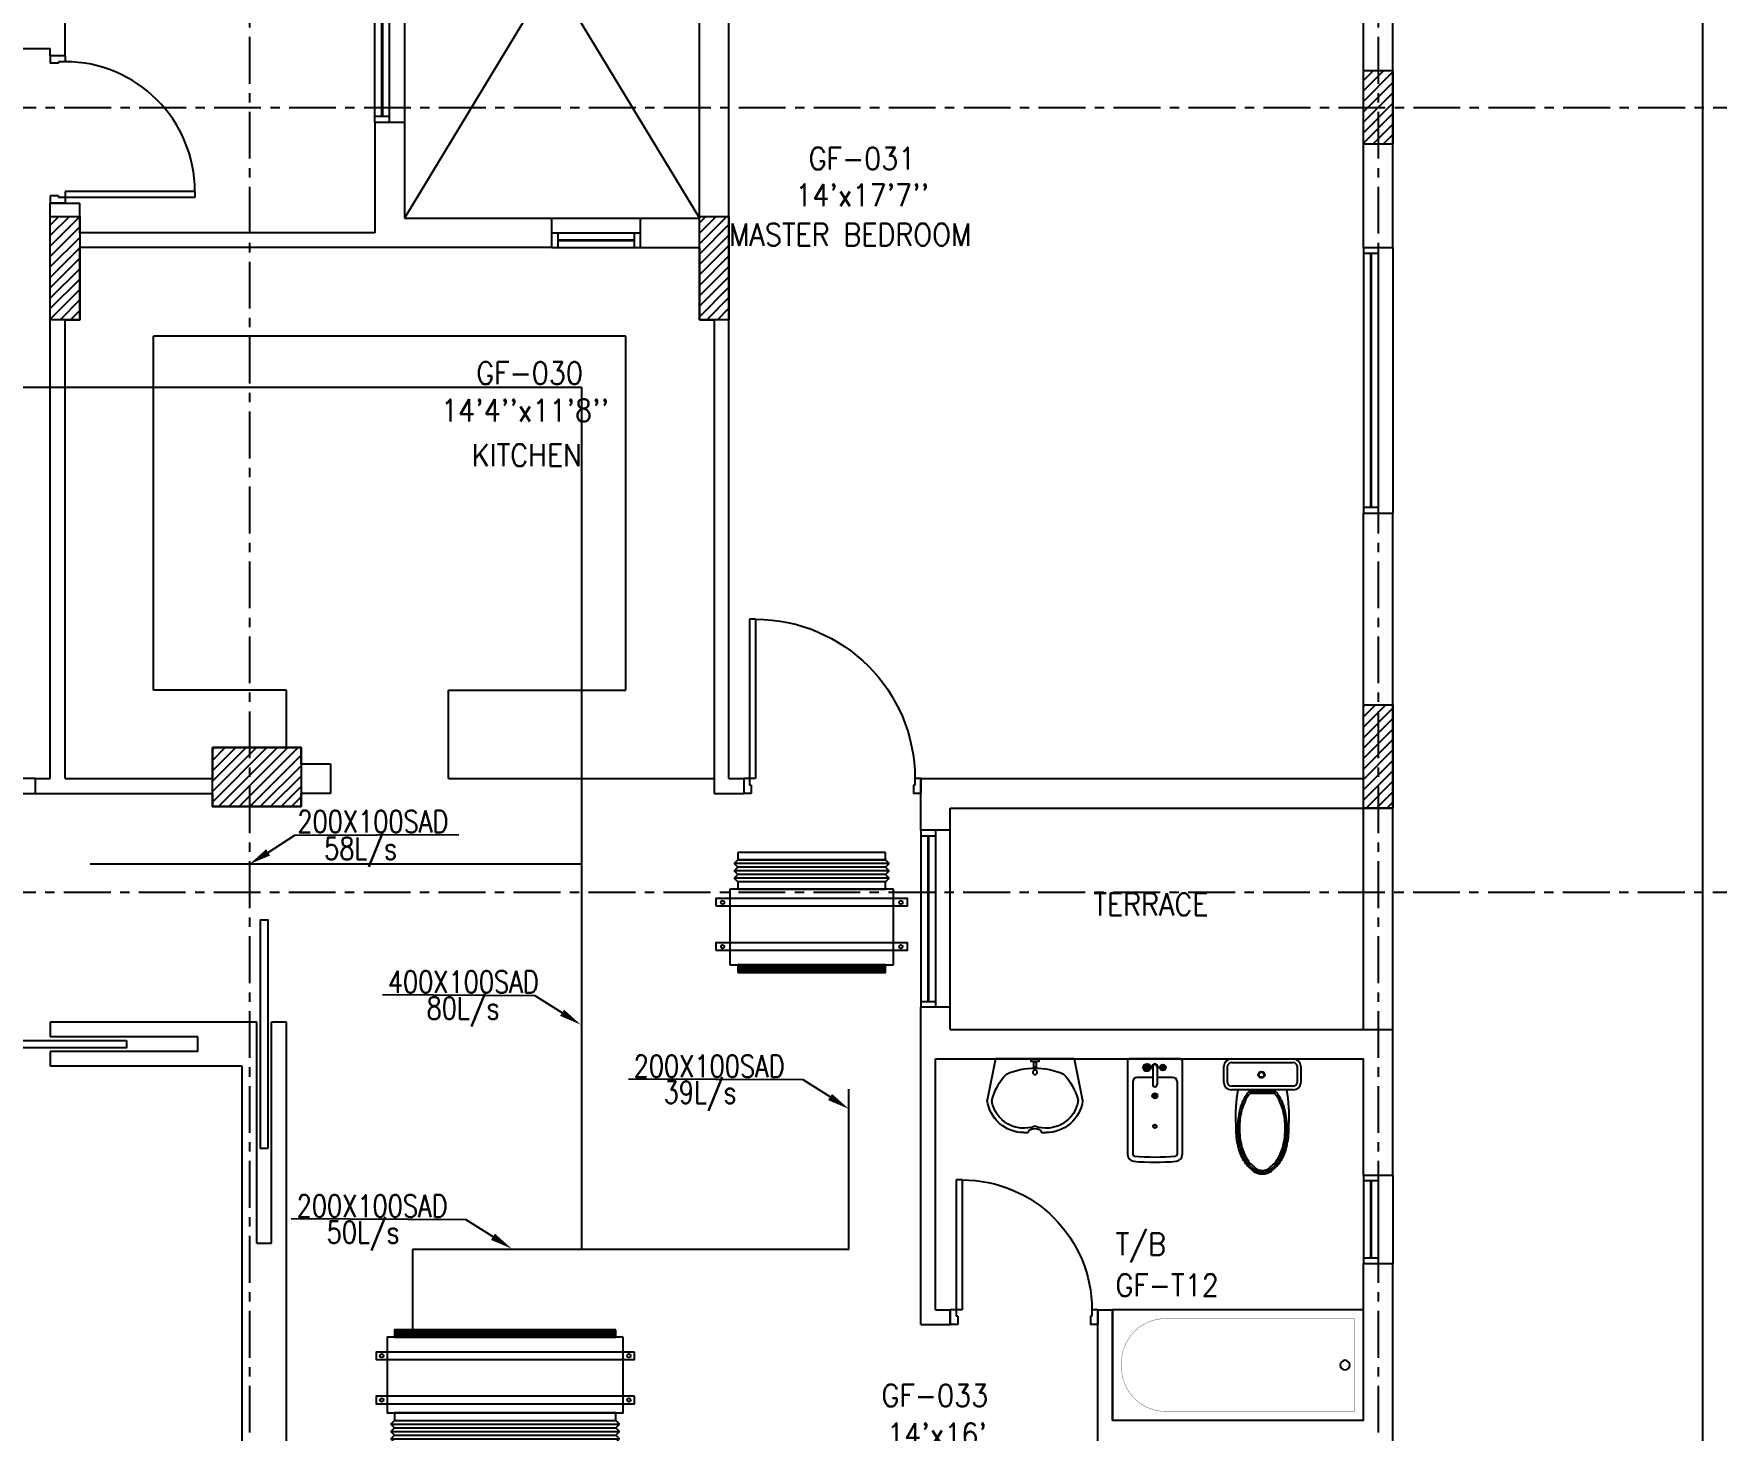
# Model space of a CAD drawing. Header units: millimetres. Extents: x -1288794 to 2153086, y -2701644 to -1335282.
# Drawn here: x 1269945 to 1281350, y -1504337 to -1494869 of the extents above; entities that cross this region are included whole.
import ezdxf

# ---------------------------------------------------------------- set-up
doc = ezdxf.new("R2010")
doc.units = ezdxf.units.MM
doc.header["$LTSCALE"] = 100
doc.linetypes.add('CENTER', pattern=[50.8, 31.75, -6.35, 6.35, -6.35])
doc.linetypes.add('DASHED2', pattern=[9.525, 6.35, -3.175])
for name, color, linetype in [('A-ANNO-TEXT', 8, 'Continuous'), ('A-AREA', 8, 'CENTER'), ('A-DOOR', 4, 'Continuous'), ('A-FLOR-OVHD', 4, 'DASHED2'), ('A-FLOR-PFIX', 8, 'Continuous'), ('A-FLOR-SPCL', 8, 'Continuous'), ('A-GLAZ', 5, 'Continuous'), ('A-GRID', 253, 'CENTER'), ('A-WALL-FULL', 8, 'Continuous'), ('AC-FAD', 6, 'Continuous'), ('AC-FAD TEXT', 6, 'Continuous'), ('FCU-AC', 160, 'Continuous'), ('S-COL- HACT.', 9, 'Continuous'), ('S-COL.', 8, 'Continuous')]:
    doc.layers.add(name, color=color, linetype=linetype)
doc.styles.add('ROMANS', font='romans.shx', dxfattribs={"width": 0.8})
doc.styles.add('SIMPLEX', font='simplex.shx', dxfattribs={"width": 0.8})
pattern_1 = [(45, (2375513.17, -1109556.65), (-35.355339, 35.355339), [])]

# ---------------------------------------------------------------- blocks, each defined once
blk = doc.blocks.new('W-180')
for p, q in [((1800, 100), (0, 100)), ((1800, 0), (0, 0)), ((40, 0), (40, 100)), ((1760, 100), (1760, 0))]:
    blk.add_line(p, q)
at = {"linetype": 'Continuous'}
for p, q in [((1760, 53), (40, 53)), ((1760, 47), (40, 47))]:
    blk.add_line(p, q, dxfattribs=at)
blk = doc.blocks.new('D-100-R1')
for p, q in [((-80, 980), (-80, 100)), ((-80, 980), (-40, 980)), ((-40, 980), (-40, 55)), ((-1000, 100), (-1000, 0)), ((-1000, 100), (-960, 100)), ((-960, 100), (-960, 55)), ((-960, 55), (-950, 55)), ((-950, 55), (-950, 0)), ((-80, 100), (0, 100)), ((-50, 55), (-50, 0)), ((-50, 55), (-40, 55)), ((-50, 0), (0, 0)), ((0, 100), (0, 0)), ((-1000, 0), (-950, 0))]:
    blk.add_line(p, q)
at = {"linetype": 'Continuous'}
blk.add_arc((-80, 100), 880, 90, 180, dxfattribs=at)
blk = doc.blocks.new('LAV-4')
for p, q in [((-266, 0), (-322, -283)), ((-266, 0), (268, 0)), ((268, 0), (324, -280)), ((-48, -500), (-75, -500)), ((75, -500), (50, -500))]:
    blk.add_line(p, q)
for points in [[(-25, 0), (-25, -18), (25, -18), (25, 0)], [(-9, -20), (-9, -57), (8, -57), (8, -20)]]:
    blk.add_lwpolyline(points, close=True)
blk.add_circle((0, -91), 15.4)
for centre, radius, start, end in [((74, -366), 375, 135.3333, 167.1432), ((0, -539), 477, 66.1261, 113.874), ((-74, -366), 375, 12.5199, 44.6667), ((-75, -250), 250, 187.6784, 270), ((-75, -250), 220, 188.5814, 289.9523), ((75, -250), 220, 250.0878, 350.8515), ((75, -250), 250, 270, 353.0121), ((1, -527), 55.9, 28.7827, 151.2173), ((50, -499), 0, 238.1883, 0)]:
    blk.add_arc(centre, radius, start, end)
blk = doc.blocks.new('D-120-R1')
for p, q in [((-80, 1180), (-40, 1180)), ((-80, 1180), (-80, 100)), ((-40, 1180), (-40, 55)), ((-1200, 100), (-1160, 100)), ((-1200, 100), (-1200, 0)), ((-1160, 100), (-1160, 55)), ((-1160, 55), (-1150, 55)), ((-1150, 55), (-1150, 0)), ((-80, 100), (0, 100)), ((-50, 55), (-40, 55)), ((-50, 55), (-50, 0)), ((-50, 0), (0, 0)), ((0, 100), (0, 0)), ((-1200, 0), (-1150, 0))]:
    blk.add_line(p, q)
at = {"linetype": 'Continuous'}
blk.add_arc((-80, 100), 1080, 90, 180, dxfattribs=at)
blk = doc.blocks.new('BIDET-1')
for p, q in [((175, 0), (-175, 0)), ((-185, -10), (-185, -649)), ((-39, -59), (-69, -59)), ((-54, -44), (-54, -74)), ((-15, -54), (-15, -174)), ((15, -54), (15, -174)), ((39, -59), (69, -59)), ((54, -44), (54, -74)), ((185, -10), (185, -649)), ((-150, -155), (-150, -649)), ((-15, -125), (-120, -125)), ((120, -125), (15, -125)), ((150, -155), (150, -649)), ((12, -250), (-12, -250)), ((-9, -259), (9, -241)), ((-9, -241), (9, -259)), ((0, -238), (0, -262))]:
    blk.add_line(p, q)
for centre, radius in [((-54, -59), 25), ((-54, -59), 20), ((-54, -59), 15.2), ((-54, -59), 10.2), ((54, -59), 20), ((54, -59), 15.2), ((54, -59), 10.2), ((0, -250), 17.5), ((0, -250), 12.5), ((0, -457), 12.5), ((0, -457), 10)]:
    blk.add_circle(centre, radius)
for centre, radius, start, end in [((-175, -10), 10, 90, 180), ((175, -10), 10, 0, 90), ((0, -54), 20, 318.5904, 221.4096), ((0, -54), 15, 0, 180), ((-120, -155), 30, 90, 180), ((0, -174), 15, 180, 0), ((120, -155), 30, 0, 90), ((-140, -649), 45, 180, 265.2062), ((-140, -649), 10, 180, 265.2062), ((0, 1020), 1685, 265.2062, 274.7938), ((140, -649), 10, 274.7938, 0), ((140, -649), 45, 274.7938, 0), ((0, 1020), 1720, 265.2062, 274.7938)]:
    blk.add_arc(centre, radius, start, end)
blk = doc.blocks.new('WC-1')
for p, q in [((-210, 0), (210, 0)), ((-260, -160), (-260, -50)), ((-235, -160), (-235, -50)), ((-210, -25), (210, -25)), ((235, -50), (235, -160)), ((260, -50), (260, -160)), ((210, -185), (-210, -185)), ((210, -210), (-210, -210)), ((91, -223), (-91, -223)), ((86, -235), (-86, -235))]:
    blk.add_line(p, q)
for radius in [22.1, 17.1]:
    blk.add_circle((-6, -107), radius)
for centre, radius, start, end in [((-210, -50), 50, 90, 180), ((-210, -50), 25, 90, 180), ((210, -50), 50, 360, 90), ((210, -50), 25, 360, 90), ((-210, -160), 50, 180, 270), ((-210, -160), 25, 180, 270), ((722, -383), 904, 168.9529, 184.0632), ((69, -365), 214, 138.4152, 149.8586), ((-69, -365), 214, 30.1414, 41.5848), ((210, -160), 25, 270, 360), ((210, -160), 50, 270, 360), ((178, -428), 341, 149.8586, 166.4766), ((178, -428), 328, 149.8586, 166.4766), ((69, -365), 201, 139.9943, 149.8586), ((-69, -365), 201, 30.1414, 40.0057), ((-178, -428), 328, 13.5234, 30.1414), ((-178, -428), 341, 13.5234, 30.1414), ((352, -470), 532, 177.5541, 180), ((352, -470), 520, 166.4766, 180), ((352, -470), 507, 166.4766, 180), ((-352, -470), 507, 360, 13.5234), ((-352, -470), 520, 360, 13.5234), ((-352, -470), 532, 360, 2.4459), ((352, -470), 532, 180, 193.5234), ((352, -470), 520, 180, 193.5234), ((352, -470), 507, 180, 193.5234), ((-352, -470), 507, 346.4766, 360), ((-352, -470), 520, 346.4766, 360), ((-352, -470), 532, 346.4766, 360), ((178, -512), 353, 193.5234, 210.1414), ((178, -512), 341, 193.5234, 210.1414), ((178, -512), 328, 193.5234, 210.1414), ((69, -575), 214, 210.1414, 234.4972), ((69, -575), 201, 210.1414, 234.4972), ((-69, -575), 201, 305.5028, 329.8586), ((-69, -575), 214, 305.5028, 329.8586), ((-178, -512), 328, 329.8586, 346.4766), ((-178, -512), 341, 329.8586, 346.4766), ((-178, -512), 353, 329.8586, 346.4766), ((69, -575), 226, 210.1414, 234.4972), ((0, -672), 108, 234.4972, 270), ((0, -672), 95.9, 234.4972, 270), ((0, -672), 83.4, 234.4972, 270), ((0, -672), 83.4, 270, 305.5028), ((0, -672), 95.9, 270, 305.5028), ((0, -672), 108, 270, 305.5028), ((-69, -575), 226, 305.5028, 329.8586)]:
    blk.add_arc(centre, radius, start, end)
at = {"linetype": 'Continuous', "ltscale": 50}
blk.add_arc((-722, -383), 904, 355.9368, 11.0471, dxfattribs=at)
blk = doc.blocks.new('W-60')
for p, q in [((600, 100), (0, 100)), ((600, 0), (0, 0)), ((40, 0), (40, 100)), ((560, 100), (560, 0))]:
    blk.add_line(p, q)
at = {"linetype": 'Continuous'}
for p, q in [((560, 53), (40, 53)), ((560, 47), (40, 47))]:
    blk.add_line(p, q, dxfattribs=at)
blk = doc.blocks.new('W-120')
for p, q in [((1200, 100), (0, 100)), ((1200, 0), (0, 0)), ((40, 0), (40, 100)), ((1160, 100), (1160, 0))]:
    blk.add_line(p, q)
at = {"linetype": 'Continuous'}
for p, q in [((1160, 53), (40, 53)), ((1160, 47), (40, 47))]:
    blk.add_line(p, q, dxfattribs=at)
blk = doc.blocks.new('BT-2')
blk.add_lwpolyline([(0, 750), (1700, 750), (1700, 0), (0, 0)], close=True)
at = {"const_width": 2}
blk.add_lwpolyline([(60, 690), (1340, 690, -0.414214), (1640, 390), (1640, 360, -0.414214), (1340, 60), (60, 60)], format="xyb", close=True, dxfattribs=at)
blk.add_circle((125, 375), 31.9)
blk = doc.blocks.new('W-80')
for p, q in [((800, 100), (0, 100)), ((800, 0), (0, 0)), ((40, 0), (40, 100)), ((760, 100), (760, 0))]:
    blk.add_line(p, q)
at = {"linetype": 'Continuous'}
for p, q in [((760, 53), (40, 53)), ((760, 47), (40, 47))]:
    blk.add_line(p, q, dxfattribs=at)
blk = doc.blocks.new('fcu-1    1.5 tr')
h = blk.add_hatch()
h.set_pattern_fill('NET', color=3)
h.paths.add_polyline_path([(78733, -1589179), (77733, -1589179), (77733, -1589229), (78733, -1589229)])
at = {"color": 3}
blk.add_lwpolyline([(77733, -1589229), (78733, -1589229), (78733, -1589179), (77733, -1589179)], close=True, dxfattribs=at)
at = {"layer": 'FCU-AC', "color": 5}
for p, q in [((77733, -1588466), (77708, -1588491)), ((78758, -1588491), (77708, -1588491)), ((77733, -1588516), (77708, -1588491)), ((78758, -1588491), (78733, -1588466)), ((78758, -1588491), (78733, -1588516)), ((77733, -1588516), (77708, -1588541)), ((78758, -1588541), (77708, -1588541)), ((77733, -1588566), (77708, -1588541)), ((77733, -1588566), (77708, -1588591)), ((78758, -1588591), (77708, -1588591)), ((77733, -1588616), (77708, -1588591)), ((78733, -1588516), (77733, -1588516)), ((78733, -1588566), (77733, -1588566)), ((78758, -1588541), (78733, -1588516)), ((78758, -1588541), (78733, -1588566)), ((78758, -1588591), (78733, -1588566)), ((78758, -1588591), (78733, -1588616))]:
    blk.add_line(p, q, dxfattribs=at)
at = {"layer": 'FCU-AC', "color": 1}
for p, q in [((78733, -1588416), (77733, -1588416)), ((77733, -1588416), (77733, -1588466)), ((77733, -1588466), (78733, -1588466)), ((78733, -1588466), (78733, -1588416)), ((78733, -1588616), (77733, -1588616)), ((77733, -1588616), (77733, -1588666)), ((77733, -1588666), (78733, -1588666)), ((78733, -1588666), (78733, -1588616))]:
    blk.add_line(p, q, dxfattribs=at)
at = {"layer": 'FCU-AC'}
for p, q in [((78733, -1588466), (77733, -1588466)), ((78788, -1588666), (77678, -1588666)), ((77678, -1588666), (77678, -1589179)), ((78788, -1589179), (78788, -1588666)), ((77678, -1589179), (78788, -1589179))]:
    blk.add_line(p, q, dxfattribs=at)
at = {"layer": 'FCU-AC', "color": 2}
for p, q in [((78733, -1588516), (77733, -1588516)), ((78733, -1588566), (77733, -1588566))]:
    blk.add_line(p, q, dxfattribs=at)
at = {"layer": 'FCU-AC', "color": 6}
for points in [[(77583, -1588779), (78883, -1588779), (78883, -1588729), (77583, -1588729)], [(77583, -1589079), (78883, -1589079), (78883, -1589029), (77583, -1589029)]]:
    blk.add_lwpolyline(points, close=True, dxfattribs=at)
for centre in [(77629, -1588755), (78837, -1588755), (77629, -1589055), (78837, -1589055)]:
    blk.add_circle(centre, 12.5, dxfattribs=at)
blk = doc.blocks.new('fcu 2.5 tr')
h = blk.add_hatch()
h.set_pattern_fill('NET', color=3)
h.paths.add_polyline_path([(83172, -1587743), (81672, -1587743), (81672, -1587793), (83172, -1587793)])
at = {"layer": 'FCU-AC', "color": 1}
for p, q in [((83172, -1586980), (81672, -1586980)), ((81672, -1586980), (81672, -1587030)), ((83172, -1587030), (83172, -1586980)), ((81672, -1587030), (83172, -1587030)), ((83172, -1587180), (81672, -1587180)), ((81672, -1587180), (81672, -1587230)), ((81672, -1587230), (83172, -1587230)), ((83172, -1587230), (83172, -1587180))]:
    blk.add_line(p, q, dxfattribs=at)
at = {"layer": 'FCU-AC'}
for p, q in [((81672, -1587030), (81647, -1587055)), ((83197, -1587055), (81647, -1587055)), ((81672, -1587080), (81647, -1587055)), ((81672, -1587080), (81647, -1587105)), ((83197, -1587105), (81647, -1587105)), ((81672, -1587130), (81647, -1587105)), ((83172, -1587030), (81672, -1587030)), ((83172, -1587080), (81672, -1587080)), ((83172, -1587080), (81672, -1587080)), ((83197, -1587055), (83172, -1587030)), ((83197, -1587055), (83172, -1587080)), ((83197, -1587105), (83172, -1587080)), ((83197, -1587105), (83172, -1587130)), ((81672, -1587130), (81647, -1587155)), ((83197, -1587155), (81647, -1587155)), ((81672, -1587180), (81647, -1587155)), ((83172, -1587130), (81672, -1587130)), ((83172, -1587130), (81672, -1587130)), ((83197, -1587155), (83172, -1587130)), ((83197, -1587155), (83172, -1587180))]:
    blk.add_line(p, q, dxfattribs=at)
blk.add_lwpolyline([(81622, -1587743), (83222, -1587743), (83222, -1587230), (81622, -1587230)], close=True, dxfattribs=at)
at = {"layer": 'FCU-AC', "color": 6}
for points in [[(81547, -1587343), (83297, -1587343), (83297, -1587293), (81547, -1587293)], [(81547, -1587643), (83297, -1587643), (83297, -1587593), (81547, -1587593)]]:
    blk.add_lwpolyline(points, close=True, dxfattribs=at)
at = {"layer": 'FCU-AC', "color": 3}
blk.add_lwpolyline([(81672, -1587793), (83172, -1587793), (83172, -1587743), (81672, -1587743)], close=True, dxfattribs=at)
at = {"layer": 'FCU-AC', "color": 6}
for centre in [(81584, -1587318), (83259, -1587318), (81584, -1587618), (83259, -1587618)]:
    blk.add_circle(centre, 12.5, dxfattribs=at)

msp = doc.modelspace()

# ---------------------------------------------------------------- hatches: boundary and pattern name
at = {"layer": 'S-COL- HACT.', "linetype": 'Continuous', "ltscale": 3}
h = msp.add_hatch(dxfattribs=at)
h.set_pattern_fill('ANSI31', color=256, scale=400, style=0)
h.set_pattern_definition(pattern_1)
h.paths.add_polyline_path([(1278958, -1495618.6), (1278958, -1495118.6), (1279158, -1495118.6), (1279158, -1495618.6)])
h = msp.add_hatch(dxfattribs=at)
h.set_pattern_fill('ANSI31', color=256, scale=400, style=0)
h.set_pattern_definition(pattern_1)
h.paths.add_polyline_path([(1270058, -1496807.9), (1270058, -1496107.9), (1270258, -1496107.9), (1270258, -1496807.9)])
h = msp.add_hatch(dxfattribs=at)
h.set_pattern_fill('ANSI31', color=256, scale=400, style=0)
h.set_pattern_definition(pattern_1)
h.paths.add_polyline_path([(1274458, -1496807.9), (1274458, -1496107.9), (1274658, -1496107.9), (1274658, -1496807.9)])
h = msp.add_hatch(dxfattribs=at)
h.set_pattern_fill('ANSI31', color=256, scale=400, style=0)
h.set_pattern_definition(pattern_1)
h.paths.add_polyline_path([(1278958, -1500118.6), (1278958, -1499418.6), (1279158, -1499418.6), (1279158, -1500118.6)])
h = msp.add_hatch(dxfattribs=at)
h.set_pattern_fill('ANSI31', color=256, scale=400, style=0)
h.set_pattern_definition([(45, (2375513.17, -1109546.65), (-35.355339, 35.355339), [])])
h.paths.add_polyline_path([(1271158, -1499708.6), (1271758, -1499708.6), (1271758, -1500108.6), (1271158, -1500108.6)])

# ---------------------------------------------------------------- linework, layer by layer
at = {"layer": 'A-AREA', "ltscale": 15}
msp.add_line((1281258, -1512568.6), (1281258, -1469568.6), dxfattribs=at)
at = {"layer": 'A-DOOR', "ltscale": 3}
for points in [[(1271533, -1502426.2), (1271483, -1502426.2), (1271483, -1500876.2), (1271533, -1500876.2), (1271533, -1502426.2)], [(1270574, -1501693.6), (1270574, -1501743.6), (1269524, -1501743.6), (1269524, -1501693.6), (1270574, -1501693.6)]]:
    msp.add_lwpolyline(points, dxfattribs=at)
at = {"layer": 'A-FLOR-OVHD', "linetype": 'Continuous', "ltscale": 3}
for p, q in [((1269958, -1499918.6), (1268158, -1499918.6)), ((1268158, -1500018.6), (1269958, -1500018.6))]:
    msp.add_line(p, q, dxfattribs=at)
at = {"layer": 'A-FLOR-SPCL', "ltscale": 3}
for p, q in [((1274458, -1492818.6), (1272458, -1496118.6)), ((1272458, -1492818.6), (1274458, -1496118.6)), ((1273958, -1496918.6), (1270758, -1496918.6)), ((1270758, -1499318.6), (1270758, -1496918.6)), ((1273958, -1499318.6), (1273958, -1496918.6)), ((1271658, -1499318.6), (1270758, -1499318.6)), ((1271658, -1499708.6), (1271658, -1499318.6)), ((1272758, -1499918.6), (1272758, -1499318.6)), ((1272758, -1499318.6), (1273958, -1499318.6)), ((1272758, -1499918.6), (1274558, -1499918.6)), ((1274658, -1499918.6), (1274758, -1499918.6)), ((1274558, -1500018.6), (1274758, -1500018.6)), ((1278958, -1501618.6), (1278958, -1500118.6)), ((1279158, -1501618.6), (1279158, -1500118.6))]:
    msp.add_line(p, q, dxfattribs=at)
at = {"layer": 'A-GLAZ', "ltscale": 3}
for p, q in [((1272458, -1494668.6), (1272458, -1495468.6)), ((1273458, -1496118.6), (1274058, -1496118.6)), ((1279158, -1496318.6), (1279158, -1498118.6)), ((1276158, -1501468.6), (1276158, -1500268.6)), ((1279158, -1502606), (1279158, -1503206))]:
    msp.add_line(p, q, dxfattribs=at)
at = {"layer": 'A-GRID', "ltscale": 0.1}
for p, q in [((1271408, -1466442.6), (1271408, -1514577)), ((1279058, -1466442.6), (1279058, -1514577)), ((1241704.6, -1495368.6), (1285244.2, -1495368.6)), ((1241702.2, -1500687.6), (1285241.8, -1500687.6))]:
    msp.add_line(p, q, dxfattribs=at)
at = {"layer": 'A-WALL-FULL', "ltscale": 3}
for p, q in [((1279158, -1496318.6), (1279158, -1493460.2)), ((1270158, -1495018.6), (1270158, -1493918.6)), ((1274458, -1496118.6), (1274458, -1494118.6)), ((1274658, -1499918.6), (1274658, -1494518.6)), ((1278958, -1496318.6), (1278958, -1494518.6)), ((1269708, -1494968.6), (1270058, -1494968.6)), ((1270058, -1495018.6), (1270058, -1494968.6)), ((1270158, -1495018.6), (1270058, -1495018.6)), ((1272258, -1495468.6), (1272458, -1495468.6)), ((1272258, -1495468.6), (1272258, -1496218.6)), ((1272458, -1495468.6), (1272458, -1496118.6)), ((1270058, -1499918.6), (1270058, -1496018.6)), ((1270158, -1496018.6), (1270058, -1496018.6)), ((1272458, -1496118.6), (1273458, -1496118.6)), ((1273458, -1496318.6), (1273458, -1496118.6)), ((1274058, -1496318.6), (1274058, -1496118.6)), ((1274058, -1496118.6), (1274458, -1496118.6)), ((1272258, -1496218.6), (1270258, -1496218.6)), ((1272258, -1496318.6), (1270258, -1496318.6)), ((1273458, -1496318.6), (1272258, -1496318.6)), ((1274058, -1496318.6), (1274458, -1496318.6)), ((1278958, -1496318.6), (1279158, -1496318.6)), ((1270158, -1499918.6), (1270158, -1496807.9)), ((1274558, -1496807.9), (1274558, -1500018.6)), ((1278958, -1498118.6), (1279158, -1498118.6)), ((1278958, -1499918.6), (1278958, -1498118.6)), ((1279158, -1500118.6), (1279158, -1498118.6)), ((1269958, -1500018.6), (1269958, -1499918.6)), ((1269958, -1499918.6), (1270058, -1499918.6)), ((1270158, -1499918.6), (1271158, -1499918.6)), ((1275958, -1500268.6), (1275958, -1499918.6)), ((1275958, -1499918.6), (1278958, -1499918.6)), ((1269958, -1500018.6), (1271158, -1500018.6)), ((1276158, -1500118.6), (1279158, -1500118.6)), ((1276158, -1500268.6), (1276158, -1500118.6)), ((1276158, -1500268.6), (1275958, -1500268.6)), ((1275958, -1503618.6), (1275958, -1501468.6)), ((1276158, -1501468.6), (1275958, -1501468.6)), ((1276158, -1501618.6), (1276158, -1501468.6)), ((1271358, -1501568.6), (1270058, -1501568.6)), ((1270058, -1501568.6), (1270058, -1501668.6)), ((1271458, -1501568.6), (1271358, -1501568.6)), ((1271458, -1503068.6), (1271458, -1501568.6)), ((1271558, -1503068.6), (1271558, -1501568.6)), ((1271658, -1501568.6), (1271558, -1501568.6)), ((1271658, -1504868.6), (1271658, -1501568.6)), ((1271058, -1501668.6), (1270058, -1501668.6)), ((1271058, -1501768.6), (1271058, -1501668.6)), ((1276158, -1501618.6), (1279158, -1501618.6)), ((1279158, -1502606), (1279158, -1501618.6)), ((1271058, -1501768.6), (1270058, -1501768.6)), ((1270058, -1501768.6), (1270058, -1501868.6)), ((1276058, -1501818.6), (1278958, -1501818.6)), ((1276058, -1503518.6), (1276058, -1501818.6)), ((1278958, -1502606), (1278958, -1501818.6)), ((1271358, -1501868.6), (1270058, -1501868.6)), ((1271358, -1504618.6), (1271358, -1501868.6)), ((1278958, -1502606), (1279158, -1502606)), ((1271458, -1503068.6), (1271558, -1503068.6)), ((1278958, -1503206), (1279158, -1503206)), ((1278958, -1504268.6), (1278958, -1503206)), ((1279158, -1506768.6), (1279158, -1503206)), ((1276058, -1503518.6), (1276158, -1503518.6)), ((1276158, -1503618.6), (1276158, -1503518.6)), ((1277158, -1504868.6), (1277158, -1503518.6)), ((1277158, -1503518.6), (1277258, -1503518.6)), ((1277258, -1504268.6), (1277258, -1503518.6)), ((1275958, -1503618.6), (1276158, -1503618.6)), ((1277258, -1504268.6), (1278958, -1504268.6))]:
    msp.add_line(p, q, dxfattribs=at)
at = {"layer": 'A-WALL-FULL', "linetype": 'Continuous', "ltscale": 3}
for p, q in [((1270058, -1496018.6), (1270258, -1496018.6)), ((1270258, -1496218.6), (1270258, -1496018.6)), ((1270258, -1496807.9), (1270258, -1496318.6)), ((1274458, -1496318.6), (1274458, -1496807.9)), ((1270158, -1496807.9), (1270258, -1496807.9)), ((1274458, -1496807.9), (1274558, -1496807.9)), ((1271758, -1499708.6), (1271158, -1499708.6)), ((1271158, -1499708.6), (1271158, -1499918.6)), ((1271758, -1499818.6), (1271758, -1499708.6)), ((1271758, -1499818.6), (1271958, -1499818.6)), ((1271958, -1499818.6), (1271958, -1500018.6)), ((1271158, -1500018.6), (1271158, -1500108.6)), ((1271158, -1500108.6), (1271758, -1500108.6)), ((1271958, -1500018.6), (1271758, -1500018.6)), ((1271758, -1500108.6), (1271758, -1500018.6))]:
    msp.add_line(p, q, dxfattribs=at)
at = {"layer": 'AC-FAD'}
for p, q in [((1269776.7, -1497265.5), (1273658, -1497265.5)), ((1273658, -1497265.5), (1273658, -1503110.1)), ((1273658, -1500499), (1270327.6, -1500499)), ((1275469.6, -1503110.1), (1275469.6, -1502023.2)), ((1273658, -1503110.1), (1272513.4, -1503110.1)), ((1272513.4, -1503110.1), (1272513.4, -1503655.6)), ((1275469.6, -1503110.1), (1273658, -1503110.1))]:
    msp.add_line(p, q, dxfattribs=at)
at = {"layer": 'AC-FAD TEXT'}
for points in [[(1271534.5, -1500418.5), (1271716.6, -1500302.7), (1272826.3, -1500297.7)], [(1273526.8, -1501505.9), (1273344.7, -1501390), (1272310.6, -1501385.4)], [(1275343, -1502076.8), (1275160.9, -1501960.9), (1273975.9, -1501955.6)], [(1273058.8, -1503024.6), (1272876.7, -1502908.7), (1271691.6, -1502903.4)]]:
    msp.add_lwpolyline(points, dxfattribs=at)
for points in [[(1271521.1, -1500397.4), (1271408, -1500499), (1271548, -1500439.6)], [(1273540.2, -1501484.8), (1273653.3, -1501586.4), (1273513.4, -1501527)], [(1275356.4, -1502055.7), (1275469.6, -1502157.3), (1275329.6, -1502097.9)], [(1273072.2, -1503003.5), (1273185.3, -1503105.1), (1273045.3, -1503045.7)]]:
    msp.add_solid(points, dxfattribs=at)
at = {"layer": 'S-COL.', "linetype": 'Continuous', "ltscale": 3}
for points in [[(1278958, -1495618.6), (1278958, -1495118.6), (1279158, -1495118.6), (1279158, -1495618.6)], [(1278958, -1495618.6), (1278958, -1495118.6), (1279158, -1495118.6), (1279158, -1495618.6)], [(1278958, -1495618.6), (1278958, -1495118.6), (1279158, -1495118.6), (1279158, -1495618.6)], [(1270058, -1496807.9), (1270058, -1496107.9), (1270258, -1496107.9), (1270258, -1496807.9)], [(1270058, -1496807.9), (1270058, -1496107.9), (1270258, -1496107.9), (1270258, -1496807.9)], [(1270058, -1496807.9), (1270058, -1496107.9), (1270258, -1496107.9), (1270258, -1496807.9)], [(1274458, -1496807.9), (1274458, -1496107.9), (1274658, -1496107.9), (1274658, -1496807.9)], [(1274458, -1496807.9), (1274458, -1496107.9), (1274658, -1496107.9), (1274658, -1496807.9)], [(1274458, -1496807.9), (1274458, -1496107.9), (1274658, -1496107.9), (1274658, -1496807.9)], [(1278958, -1500118.6), (1278958, -1499418.6), (1279158, -1499418.6), (1279158, -1500118.6)], [(1278958, -1500118.6), (1278958, -1499418.6), (1279158, -1499418.6), (1279158, -1500118.6)], [(1278958, -1500118.6), (1278958, -1499418.6), (1279158, -1499418.6), (1279158, -1500118.6)], [(1271158, -1499708.6), (1271758, -1499708.6), (1271758, -1500108.6), (1271158, -1500108.6)], [(1271158, -1499708.6), (1271758, -1499708.6), (1271758, -1500108.6), (1271158, -1500108.6)], [(1271158, -1499708.6), (1271758, -1499708.6), (1271758, -1500108.6), (1271158, -1500108.6)]]:
    msp.add_lwpolyline(points, close=True, dxfattribs=at)

# ---------------------------------------------------------------- block references
at = {"layer": 'A-DOOR', "ltscale": 3, "rotation": 270}
msp.add_blockref('D-100-R1', (1270058, -1496018.6), dxfattribs=at)
at = {"layer": 'A-DOOR', "ltscale": 3, "xscale": -1}
for name, p in [('D-120-R1', (1274758, -1500018.6)), ('D-100-R1', (1276158, -1503618.6))]:
    msp.add_blockref(name, p, dxfattribs=at)
at = {"layer": 'A-FLOR-PFIX', "ltscale": 3, "xscale": -1}
for name, p in [('LAV-4', (1276732, -1501818.6)), ('BT-2', (1278958, -1504268.6))]:
    msp.add_blockref(name, p, dxfattribs=at)
at = {"layer": 'A-FLOR-PFIX', "ltscale": 3}
for name, p in [('BIDET-1', (1277544.5, -1501818.6)), ('WC-1', (1278272.7, -1501818.6))]:
    msp.add_blockref(name, p, dxfattribs=at)
at = {"layer": 'A-GLAZ', "ltscale": 3, "xscale": -1}
for name, p, rotation in [('W-80', (1272358, -1494668.6), 90), ('W-180', (1278958, -1498118.6), 270), ('W-120', (1275958, -1501468.6), 270), ('W-60', (1278958, -1503206), 270)]:
    msp.add_blockref(name, p, dxfattribs=dict(at, rotation=rotation))
msp.add_blockref('W-60', (1274058, -1496318.6), dxfattribs=at)
at = {"layer": 'FCU-AC'}
msp.add_blockref('fcu-1    1.5 tr', (1196986, 87997.1), dxfattribs=at)
at = {"layer": 'FCU-AC', "color": 3, "rotation": 180}
msp.add_blockref('fcu 2.5 tr', (1355563.9, -3091448.7), dxfattribs=at)

# ---------------------------------------------------------------- texts
at = {"layer": 'A-ANNO-TEXT', "style": 'ROMANS', "width": 0.9}
for s, p in [('GF-031', (1275197.9, -1495790.2)), ("14'x17'7''", (1275106.9, -1496037.9)), ('MASTER BEDROOM', (1274658, -1496306.1)), ('GF-030', (1272945.2, -1497244.4)), ("14'4''x11'8''", (1272706, -1497497.2)), ('KITCHEN', (1272915.3, -1497800.6)), ('TERRACE', (1277127.4, -1500845.9)), ('T/B', (1277277.9, -1503148.8)), ('GF-T12', (1277277.9, -1503427.8)), ('GF-033', (1275692.1, -1504174.8)), ("14'x16'", (1275729.6, -1504437.6))]:
    msp.add_text(s, height=150, dxfattribs=at).set_placement(p)
at = {"layer": 'AC-FAD TEXT', "style": 'SIMPLEX', "width": 0.8}
for s, p in [('200X100SAD', (1271732.8, -1500284.5)), ('58L/s', (1271914.4, -1500466.8)), ('400X100SAD', (1272345.7, -1501371.8)), ('80L/s', (1272608.5, -1501549.1)), ('200X100SAD', (1274012.1, -1501942.7)), ('39L/s', (1274215.4, -1502120)), ('200X100SAD', (1271727.8, -1502890.5)), ('50L/s', (1271931.2, -1503067.8))]:
    msp.add_text(s, height=150, dxfattribs=at).set_placement(p)

doc.saveas('drawing.dxf')
